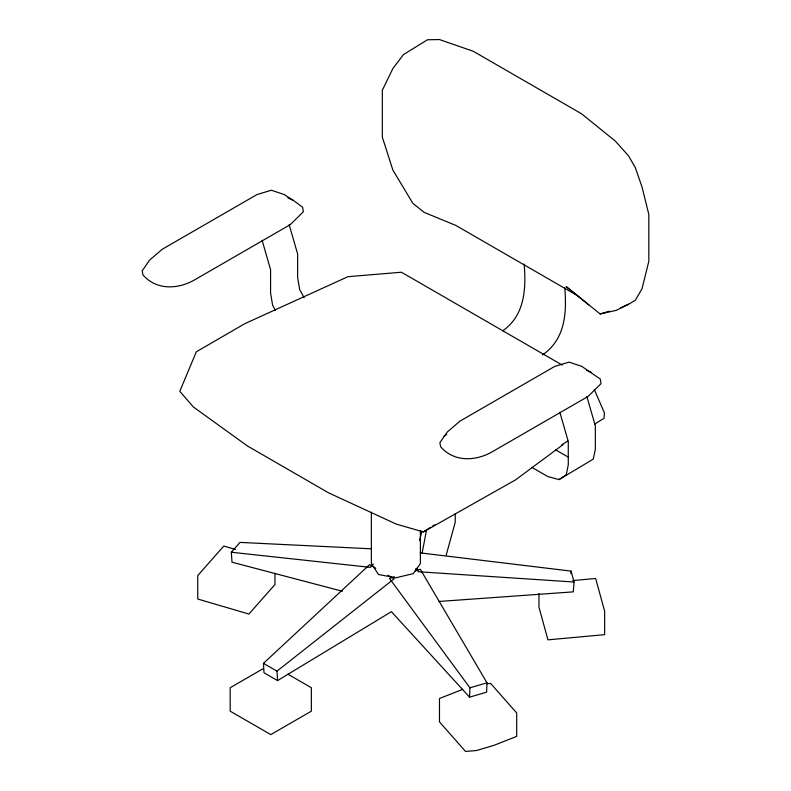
<?xml version="1.0" encoding="UTF-8"?>
<svg xmlns="http://www.w3.org/2000/svg" width="791" height="791" viewBox="0 0 791 791"><rect width="100%" height="100%" fill="white"/><g stroke="black" fill="none" stroke-linecap="round" stroke-linejoin="round"><path stroke-width="1.19" d="M415.898 570.805L415.928 568.393M415.285 570.756L420.308 569.273L486.969 682.801L486.613 692.165L469.567 697.178L469.913 687.824L389.429 578.359L394.373 576.906M570.875 573.574L571.062 571.112L420.159 552.869M571.062 571.112L574.058 582.028L573.297 591.856L438.985 601.467M422.117 553.087L426.517 530.128M419.517 540.599L421.949 531.147M446.253 554.936L455.24 522.198L455.24 513.557M444.067 436.454L439.885 442.742L440.627 446.757C454.39 462.626 476.558 461.242 493.287 451.177L588.01 396.489L601.051 383.635L600.3 379.047L581.81 366.411L569.115 362.11L554.748 366.401L460.016 421.099L447.33 431.965L444.067 436.454L446.727 434.259M342.345 591.243L232.01 562.203L231.318 552.247L240.009 542.399L371.533 548.816M373.293 564.052L370.376 567.365L231.318 552.247M469.567 697.178L391.416 611.68L277.542 680.586L264.006 672.775L263.462 663.333L369.624 564.636L375.774 568.195M277.542 680.586L276.988 671.144L394.136 578.794L387.986 575.235M502.75 330.796C524.749 315.56 526.282 288.577 524.126 264.075M542.379 354.961C565.199 339.616 566.959 312.771 564.715 287.519M562.955 444.71L515.594 479.86L423.363 531.928L396.291 524.107L328.631 492.862L247.445 445.986L193.311 406.92L179.784 391.298L196.346 351.777L244.953 323.608L347.961 276.682L401.423 272.233L562.213 365.066M531.76 467.303L547.777 476.548L559.049 479.583L566.227 474.729L568.274 464.95L568.274 441.507L559.82 412.21M423.363 531.928L430.63 527.35M432.707 526.045L434.783 524.74M561.501 445.017L567.74 441.091M594.743 424.105L604.087 418.221L604.403 412.862L594.249 389.429M628.519 304.268L635.292 300.362L642.055 288.646L648.818 261.297L648.818 214.42L642.055 187.081L635.292 167.544L628.519 155.827L615.358 141.114L581.523 113.766L473.265 51.267L439.44 39.55L427.486 39.758L403.44 54.619L392.88 68.52L382.33 90.243L382.33 137.12L392.88 170.085L412.862 203.336L424.213 212.403L455.814 225.415L577.598 295.725L600.132 313.968L616.318 310.339L628.519 304.268L620.915 307.689M559.049 479.583L593.29 459.106L595.336 449.328L595.336 425.884L586.882 396.588M263.294 668.603L230.171 687.725L230.171 711.168L270.769 734.602L311.367 711.168L311.367 687.725L287.865 674.159M462.676 689.376L439.48 698.483L439.48 721.916L465.543 751.45L476.449 750.521L493.505 745.508L516.701 736.401L516.701 712.968L490.638 683.434L486.999 683.74M600.132 313.968L609.367 311.179M469.913 687.824L486.969 682.801M572.733 580.584L595.663 578.488L604.64 611.225L604.64 634.659L547.936 639.85L538.958 607.112L538.958 593.537M574.058 582.028L418.142 571.725L417.164 568.136M235.431 549.458L223.804 546.037L197.74 575.571L197.74 599.014L248.898 614.063L274.961 584.529L274.961 573.426M287.875 197.888L293.263 200.36L302.597 207.173L303.349 211.761L290.307 224.614L195.585 279.302C178.855 289.368 156.687 290.752 142.924 274.882L142.182 270.858L149.628 260.081L162.313 249.214L257.045 194.527L271.412 190.236L284.107 194.537L293.263 200.36M586.655 370.257L590.966 372.235M555.618 449.832L568.432 457.228M263.462 663.333L276.988 671.144M577.598 295.725L566.237 286.658L588.771 304.901M304.1 297.683L299.69 289.595L297.634 277.443L297.634 254.01L289.18 224.713M275.377 310.27L272.618 305.217L270.571 293.075L270.571 269.632L262.118 240.335M420.397 530.534L420.397 563.637L413.209 573.643L395.876 577.786L378.543 574.523L371.365 563.637L371.365 512.143"/></g></svg>
